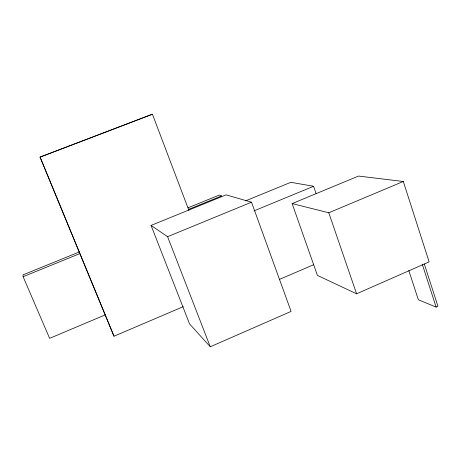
<?xml version="1.0" encoding="UTF-8"?>
<svg xmlns="http://www.w3.org/2000/svg" width="461" height="461" viewBox="0 0 461 461"><rect width="100%" height="100%" fill="white"/><g stroke="black" fill="none" stroke-linecap="round" stroke-linejoin="round"><path stroke-width="0.69" d="M408.803 270.561L418.363 299.777L436.123 307.095L437.95 306.271L424.316 264.015M356.589 293.801L429.139 261.888L403.312 181.484L358.52 176.067L292.141 203.589L317.416 275.396L356.589 293.801L328.779 212.775L292.141 203.589M210.262 346.781L291.093 311.411L251.516 202.206L226.103 194.87L151.064 225.412L189.563 323.91L210.262 346.781L167.585 236.683L151.064 225.412M279.182 279.522L313.44 264.804M188.929 210.435L152.424 114.219L40.021 157.126L114 336.225L183.276 306.663M105.206 314.903L49.621 338.339L23.108 276.698L23.05 274.848L79.597 251.867M328.779 212.775L403.312 181.484M253.948 210.896L313.595 186.273L316.16 193.718M167.585 236.683L251.516 202.206M245.615 200.852L290.833 182.314L313.595 186.273M188.03 207.79L219.298 195.084L221.839 195.844L188.497 209.409M23.108 276.698L79.793 253.636M40.021 157.126L152.424 114.219M40.211 157.316L114 336.225M422.247 264.147L436.123 307.095"/></g></svg>
